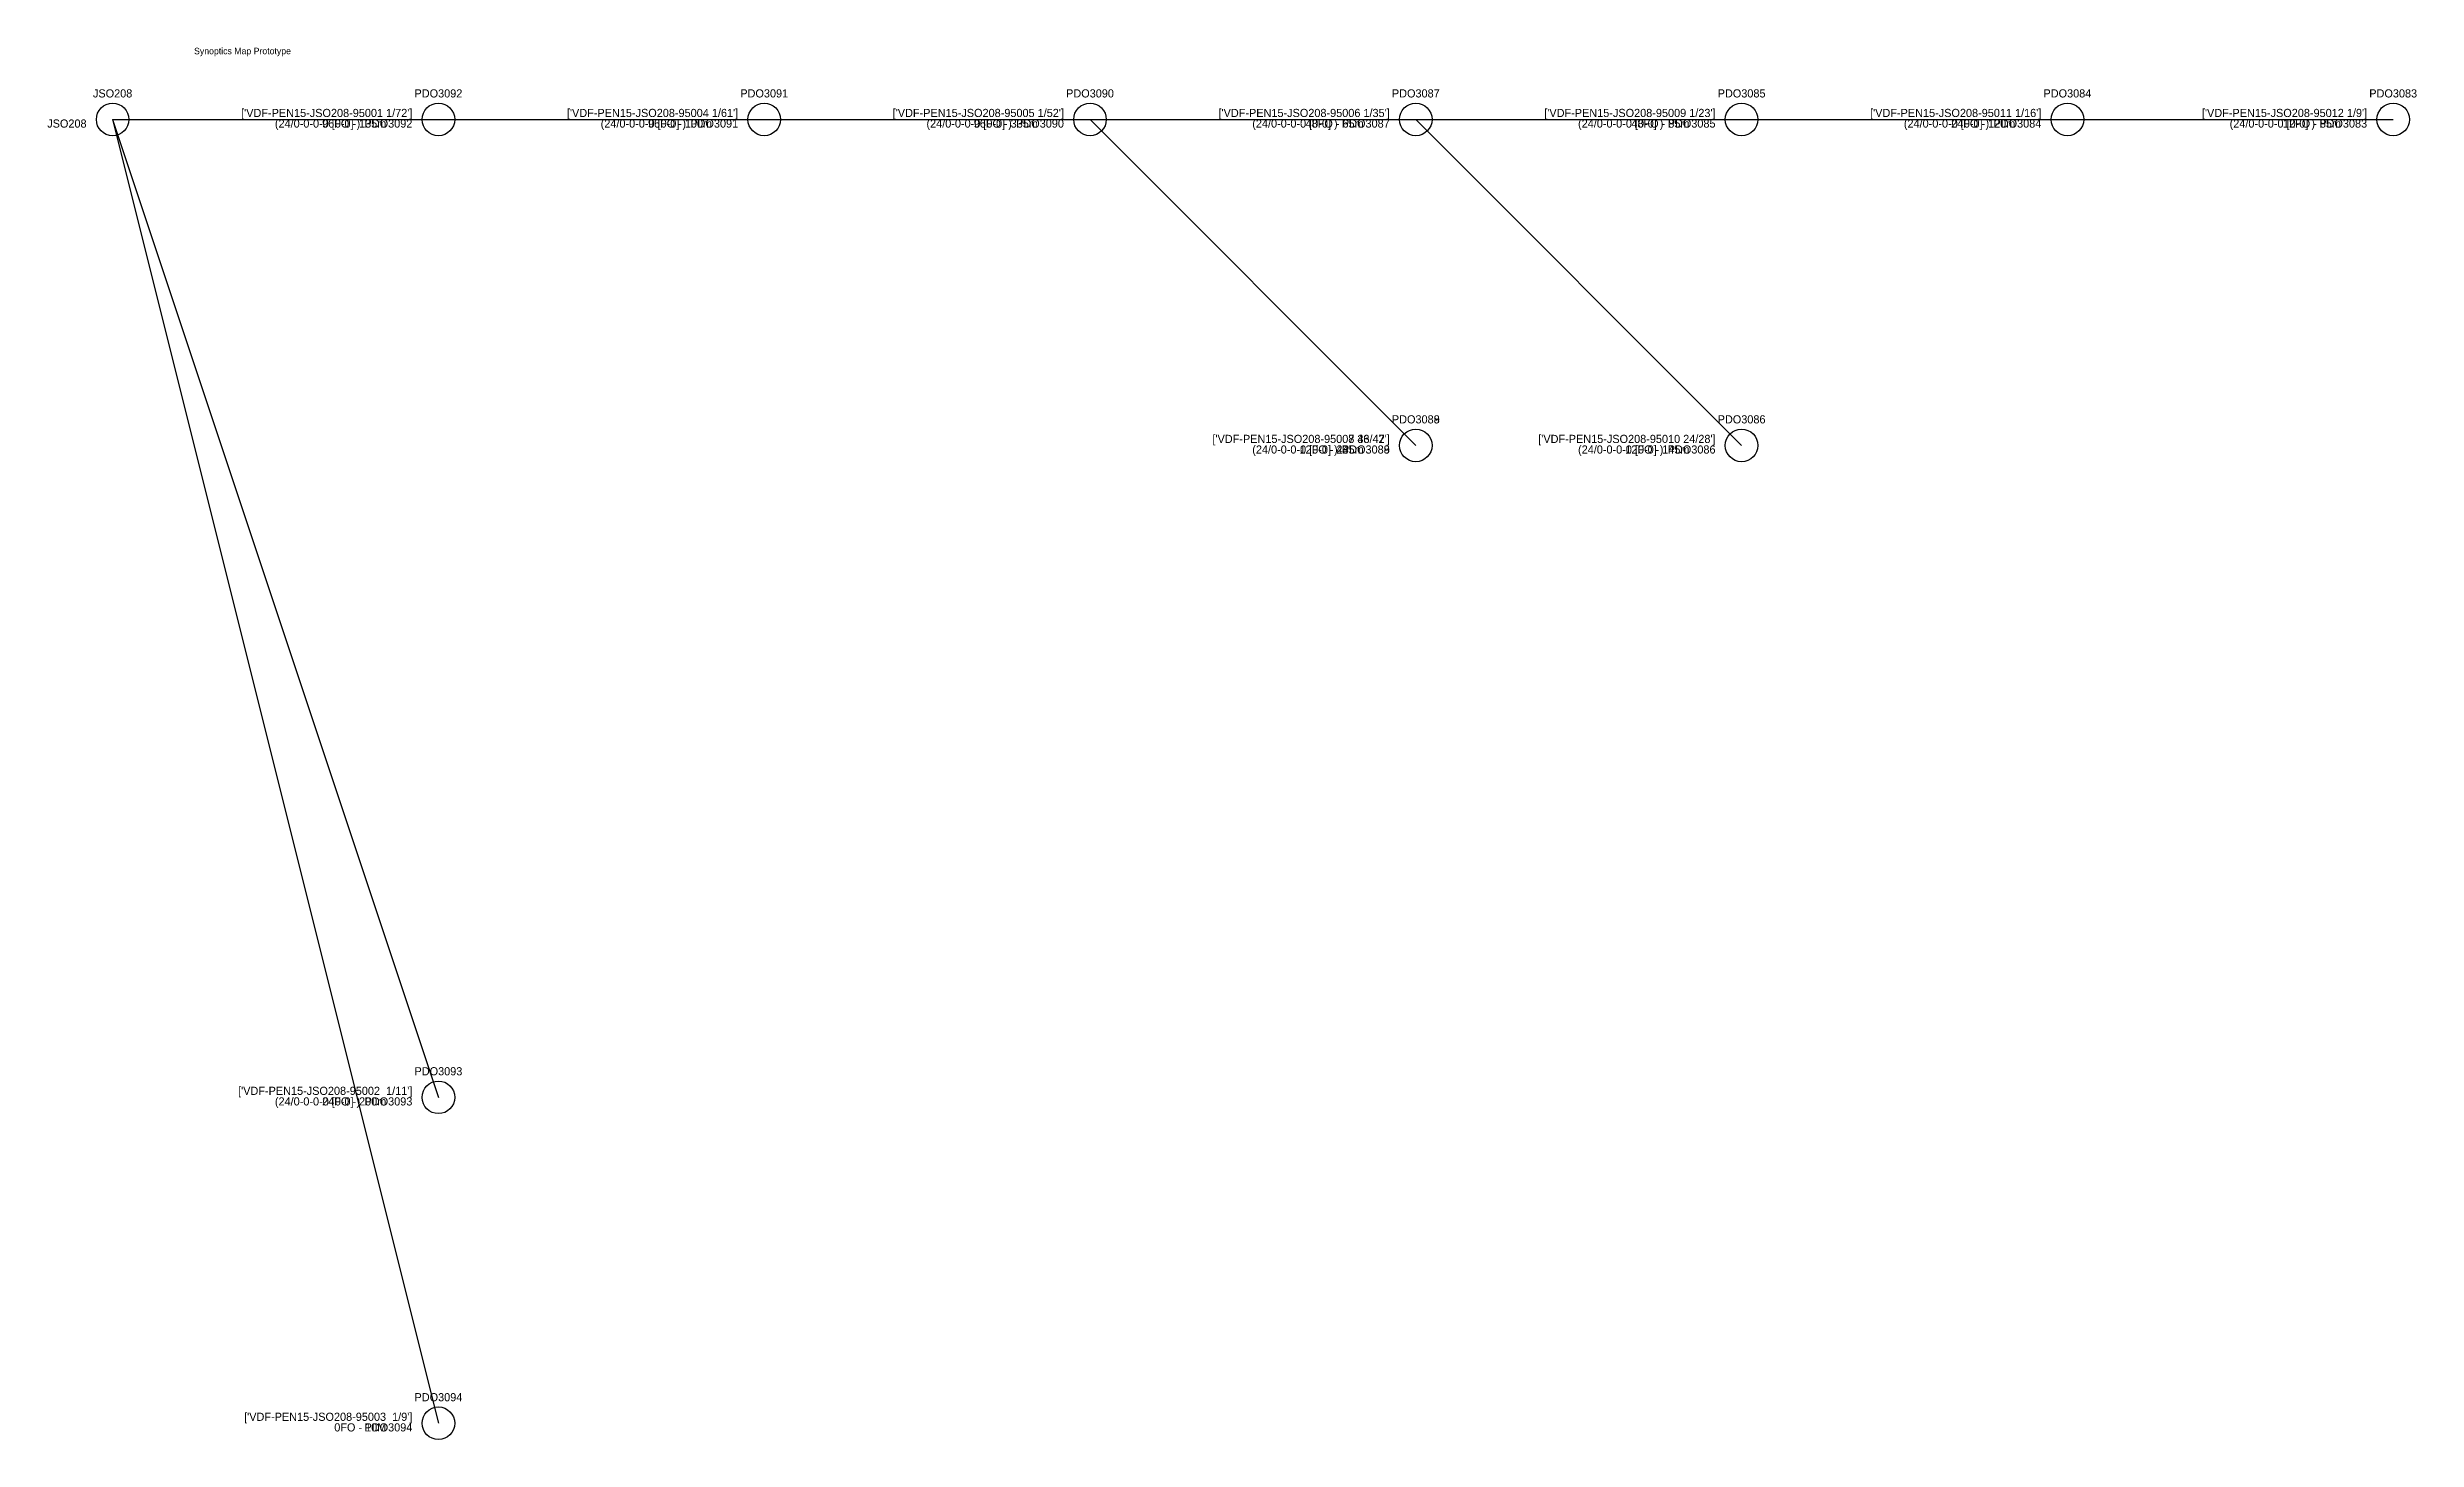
# Model space of a CAD drawing. Header units: metres. Extents: x -20 to 707, y -405 to 22.
import ezdxf
from ezdxf.enums import TextEntityAlignment as Align

# ---------------------------------------------------------------- set-up
doc = ezdxf.new("R2010")
doc.units = ezdxf.units.M
for name, color, linetype in [('SINOP_AEREO', 1, 'Continuous'), ('SINOP_JSFO', 30, 'Continuous'), ('SINOP_PDO', 4, 'Continuous')]:
    doc.layers.add(name, color=color, linetype=linetype)

# ---------------------------------------------------------------- blocks, each defined once
blk = doc.blocks.new('JSO')
at = {"layer": 'SINOP_JSFO'}
blk.add_circle((0, 0), 0.5, dxfattribs=at)
blk = doc.blocks.new('PDO')
at = {"layer": 'SINOP_PDO'}
blk.add_circle((0, 0), 0.5, dxfattribs=at)

msp = doc.modelspace()

# ---------------------------------------------------------------- linework, layer by layer
at = {"layer": 'SINOP_AEREO'}
for p, q in [((0, 0), (100, 0)), ((0, 0), (100, -300)), ((0, 0), (100, -400)), ((100, 0), (200, 0)), ((100, 0), (100, 0)), ((200, 0), (300, 0)), ((200, 0), (200, 0)), ((300, 0), (400, 0)), ((300, 0), (400, -100)), ((300, 0), (400, -100)), ((300, 0), (300, 0)), ((400, 0), (500, 0)), ((400, 0), (500, -100)), ((400, 0), (400, 0)), ((500, 0), (600, 0)), ((500, 0), (500, 0)), ((600, 0), (700, 0)), ((600, 0), (600, 0)), ((700, 0), (700, 0)), ((400, -100), (400, -100)), ((400, -100), (400, -100)), ((500, -100), (500, -100)), ((100, -300), (100, -300)), ((100, -400), (100, -400))]:
    msp.add_line(p, q, dxfattribs=at)

# ---------------------------------------------------------------- block references
at = {"layer": 'SINOP_JSFO'}
ref = msp.add_blockref('JSO', (0, 0), dxfattribs=dict(at, xscale=10, yscale=10))
ref.add_attrib('TIPO', 'JSO208', dxfattribs={"height": 2.5}).set_placement((0, 8), align=Align.MIDDLE_CENTER)
ref.add_attrib('JSO#JFO', 'JSO208', dxfattribs={"height": 2.5}).set_placement((-8, 0), align=Align.TOP_RIGHT)
at = {"layer": 'SINOP_PDO'}
ref = msp.add_blockref('PDO', (100, 0), dxfattribs=dict(at, xscale=10, yscale=10))
ref.add_attrib('TIPO', 'PDO3092', dxfattribs={"height": 2.5}).set_placement((100, 8), align=Align.MIDDLE_CENTER)
ref.add_attrib('CABO', "['VDF-PEN15-JSO208-95001 1/72']", dxfattribs={"height": 2.5}).set_placement((92, 0), align=Align.BOTTOM_RIGHT)
ref.add_attrib('JFO_PDO', 'PDO3092', dxfattribs={"height": 2.5}).set_placement((92, 0), align=Align.TOP_RIGHT)
ref.add_attrib('CABO_CAP_COP', '96FO - 135m', dxfattribs={"height": 2.5}).set_placement((84, 0), align=Align.TOP_RIGHT)
ref.add_attrib('(CAP/N1-N2-N3-N4)', '(24/0-0-0-0 [0-0] )', dxfattribs={"height": 2.5}).set_placement((76, 0), align=Align.TOP_RIGHT)
ref = msp.add_blockref('PDO', (200, 0), dxfattribs=dict(at, xscale=10, yscale=10))
ref.add_attrib('TIPO', 'PDO3091', dxfattribs={"height": 2.5}).set_placement((200, 8), align=Align.MIDDLE_CENTER)
ref.add_attrib('CABO', "['VDF-PEN15-JSO208-95004 1/61']", dxfattribs={"height": 2.5}).set_placement((192, 0), align=Align.BOTTOM_RIGHT)
ref.add_attrib('JFO_PDO', 'PDO3091', dxfattribs={"height": 2.5}).set_placement((192, 0), align=Align.TOP_RIGHT)
ref.add_attrib('CABO_CAP_COP', '96FO - 100m', dxfattribs={"height": 2.5}).set_placement((184, 0), align=Align.TOP_RIGHT)
ref.add_attrib('(CAP/N1-N2-N3-N4)', '(24/0-0-0-0 [0-0] )', dxfattribs={"height": 2.5}).set_placement((176, 0), align=Align.TOP_RIGHT)
ref = msp.add_blockref('PDO', (300, 0), dxfattribs=dict(at, xscale=10, yscale=10))
ref.add_attrib('TIPO', 'PDO3090', dxfattribs={"height": 2.5}).set_placement((300, 8), align=Align.MIDDLE_CENTER)
ref.add_attrib('CABO', "['VDF-PEN15-JSO208-95005 1/52']", dxfattribs={"height": 2.5}).set_placement((292, 0), align=Align.BOTTOM_RIGHT)
ref.add_attrib('JFO_PDO', 'PDO3090', dxfattribs={"height": 2.5}).set_placement((292, 0), align=Align.TOP_RIGHT)
ref.add_attrib('CABO_CAP_COP', '96FO - 335m', dxfattribs={"height": 2.5}).set_placement((284, 0), align=Align.TOP_RIGHT)
ref.add_attrib('(CAP/N1-N2-N3-N4)', '(24/0-0-0-0 [0-0] )', dxfattribs={"height": 2.5}).set_placement((276, 0), align=Align.TOP_RIGHT)
ref = msp.add_blockref('PDO', (400, 0), dxfattribs=dict(at, xscale=10, yscale=10))
ref.add_attrib('TIPO', 'PDO3087', dxfattribs={"height": 2.5}).set_placement((400, 8), align=Align.MIDDLE_CENTER)
ref.add_attrib('CABO', "['VDF-PEN15-JSO208-95006 1/35']", dxfattribs={"height": 2.5}).set_placement((392, 0), align=Align.BOTTOM_RIGHT)
ref.add_attrib('JFO_PDO', 'PDO3087', dxfattribs={"height": 2.5}).set_placement((392, 0), align=Align.TOP_RIGHT)
ref.add_attrib('CABO_CAP_COP', '48FO - 65m', dxfattribs={"height": 2.5}).set_placement((384, 0), align=Align.TOP_RIGHT)
ref.add_attrib('(CAP/N1-N2-N3-N4)', '(24/0-0-0-0 [0-0] )', dxfattribs={"height": 2.5}).set_placement((376, 0), align=Align.TOP_RIGHT)
ref = msp.add_blockref('PDO', (500, 0), dxfattribs=dict(at, xscale=10, yscale=10))
ref.add_attrib('TIPO', 'PDO3085', dxfattribs={"height": 2.5}).set_placement((500, 8), align=Align.MIDDLE_CENTER)
ref.add_attrib('CABO', "['VDF-PEN15-JSO208-95009 1/23']", dxfattribs={"height": 2.5}).set_placement((492, 0), align=Align.BOTTOM_RIGHT)
ref.add_attrib('JFO_PDO', 'PDO3085', dxfattribs={"height": 2.5}).set_placement((492, 0), align=Align.TOP_RIGHT)
ref.add_attrib('CABO_CAP_COP', '48FO - 85m', dxfattribs={"height": 2.5}).set_placement((484, 0), align=Align.TOP_RIGHT)
ref.add_attrib('(CAP/N1-N2-N3-N4)', '(24/0-0-0-0 [0-0] )', dxfattribs={"height": 2.5}).set_placement((476, 0), align=Align.TOP_RIGHT)
ref = msp.add_blockref('PDO', (600, 0), dxfattribs=dict(at, xscale=10, yscale=10))
ref.add_attrib('TIPO', 'PDO3084', dxfattribs={"height": 2.5}).set_placement((600, 8), align=Align.MIDDLE_CENTER)
ref.add_attrib('CABO', "['VDF-PEN15-JSO208-95011 1/16']", dxfattribs={"height": 2.5}).set_placement((592, 0), align=Align.BOTTOM_RIGHT)
ref.add_attrib('JFO_PDO', 'PDO3084', dxfattribs={"height": 2.5}).set_placement((592, 0), align=Align.TOP_RIGHT)
ref.add_attrib('CABO_CAP_COP', '24FO - 120m', dxfattribs={"height": 2.5}).set_placement((584, 0), align=Align.TOP_RIGHT)
ref.add_attrib('(CAP/N1-N2-N3-N4)', '(24/0-0-0-0 [0-0] )', dxfattribs={"height": 2.5}).set_placement((576, 0), align=Align.TOP_RIGHT)
ref = msp.add_blockref('PDO', (700, 0), dxfattribs=dict(at, xscale=10, yscale=10))
ref.add_attrib('TIPO', 'PDO3083', dxfattribs={"height": 2.5}).set_placement((700, 8), align=Align.MIDDLE_CENTER)
ref.add_attrib('CABO', "['VDF-PEN15-JSO208-95012 1/9']", dxfattribs={"height": 2.5}).set_placement((692, 0), align=Align.BOTTOM_RIGHT)
ref.add_attrib('JFO_PDO', 'PDO3083', dxfattribs={"height": 2.5}).set_placement((692, 0), align=Align.TOP_RIGHT)
ref.add_attrib('CABO_CAP_COP', '12FO - 85m', dxfattribs={"height": 2.5}).set_placement((684, 0), align=Align.TOP_RIGHT)
ref.add_attrib('(CAP/N1-N2-N3-N4)', '(24/0-0-0-0 [0-0] )', dxfattribs={"height": 2.5}).set_placement((676, 0), align=Align.TOP_RIGHT)
ref = msp.add_blockref('PDO', (400, -100), dxfattribs=dict(at, xscale=10, yscale=10))
ref.add_attrib('TIPO', 'PDO3088', dxfattribs={"height": 2.5}).set_placement((400, -92), align=Align.MIDDLE_CENTER)
ref.add_attrib('CABO', "['VDF-PEN15-JSO208-95008 36/42']", dxfattribs={"height": 2.5}).set_placement((392, -100), align=Align.BOTTOM_RIGHT)
ref.add_attrib('JFO_PDO', 'PDO3088', dxfattribs={"height": 2.5}).set_placement((392, -100), align=Align.TOP_RIGHT)
ref.add_attrib('CABO_CAP_COP', '12FO - 235m', dxfattribs={"height": 2.5}).set_placement((384, -100), align=Align.TOP_RIGHT)
ref.add_attrib('(CAP/N1-N2-N3-N4)', '(24/0-0-0-0 [0-0] )', dxfattribs={"height": 2.5}).set_placement((376, -100), align=Align.TOP_RIGHT)
ref = msp.add_blockref('PDO', (400, -100), dxfattribs=dict(at, xscale=10, yscale=10))
ref.add_attrib('TIPO', 'PDO3089', dxfattribs={"height": 2.5}).set_placement((400, -92), align=Align.MIDDLE_CENTER)
ref.add_attrib('CABO', "['VDF-PEN15-JSO208-95007 43/47']", dxfattribs={"height": 2.5}).set_placement((392, -100), align=Align.BOTTOM_RIGHT)
ref.add_attrib('JFO_PDO', 'PDO3089', dxfattribs={"height": 2.5}).set_placement((392, -100), align=Align.TOP_RIGHT)
ref.add_attrib('CABO_CAP_COP', '12FO - 445m', dxfattribs={"height": 2.5}).set_placement((384, -100), align=Align.TOP_RIGHT)
ref.add_attrib('(CAP/N1-N2-N3-N4)', '(24/0-0-0-0 [0-0] )', dxfattribs={"height": 2.5}).set_placement((376, -100), align=Align.TOP_RIGHT)
ref = msp.add_blockref('PDO', (500, -100), dxfattribs=dict(at, xscale=10, yscale=10))
ref.add_attrib('TIPO', 'PDO3086', dxfattribs={"height": 2.5}).set_placement((500, -92), align=Align.MIDDLE_CENTER)
ref.add_attrib('CABO', "['VDF-PEN15-JSO208-95010 24/28']", dxfattribs={"height": 2.5}).set_placement((492, -100), align=Align.BOTTOM_RIGHT)
ref.add_attrib('JFO_PDO', 'PDO3086', dxfattribs={"height": 2.5}).set_placement((492, -100), align=Align.TOP_RIGHT)
ref.add_attrib('CABO_CAP_COP', '12FO - 145m', dxfattribs={"height": 2.5}).set_placement((484, -100), align=Align.TOP_RIGHT)
ref.add_attrib('(CAP/N1-N2-N3-N4)', '(24/0-0-0-0 [0-0] )', dxfattribs={"height": 2.5}).set_placement((476, -100), align=Align.TOP_RIGHT)
ref = msp.add_blockref('PDO', (100, -300), dxfattribs=dict(at, xscale=10, yscale=10))
ref.add_attrib('TIPO', 'PDO3093', dxfattribs={"height": 2.5}).set_placement((100, -292), align=Align.MIDDLE_CENTER)
ref.add_attrib('CABO', "['VDF-PEN15-JSO208-95002  1/11']", dxfattribs={"height": 2.5}).set_placement((92, -300), align=Align.BOTTOM_RIGHT)
ref.add_attrib('JFO_PDO', 'PDO3093', dxfattribs={"height": 2.5}).set_placement((92, -300), align=Align.TOP_RIGHT)
ref.add_attrib('CABO_CAP_COP', '24FO - 200m', dxfattribs={"height": 2.5}).set_placement((84, -300), align=Align.TOP_RIGHT)
ref.add_attrib('(CAP/N1-N2-N3-N4)', '(24/0-0-0-0 [0-0] )', dxfattribs={"height": 2.5}).set_placement((76, -300), align=Align.TOP_RIGHT)
ref = msp.add_blockref('PDO', (100, -400), dxfattribs=dict(at, xscale=10, yscale=10))
ref.add_attrib('TIPO', 'PDO3094', dxfattribs={"height": 2.5}).set_placement((100, -392), align=Align.MIDDLE_CENTER)
ref.add_attrib('CABO', "['VDF-PEN15-JSO208-95003  1/9']", dxfattribs={"height": 2.5}).set_placement((92, -400), align=Align.BOTTOM_RIGHT)
ref.add_attrib('JFO_PDO', 'PDO3094', dxfattribs={"height": 2.5}).set_placement((92, -400), align=Align.TOP_RIGHT)
ref.add_attrib('CABO_CAP_COP', '0FO - 10M', dxfattribs={"height": 2.5}).set_placement((84, -400), align=Align.TOP_RIGHT)

# ---------------------------------------------------------------- texts
msp.add_text('Synoptics Map Prototype', height=2).set_placement((25, 20))

doc.saveas('drawing.dxf')
